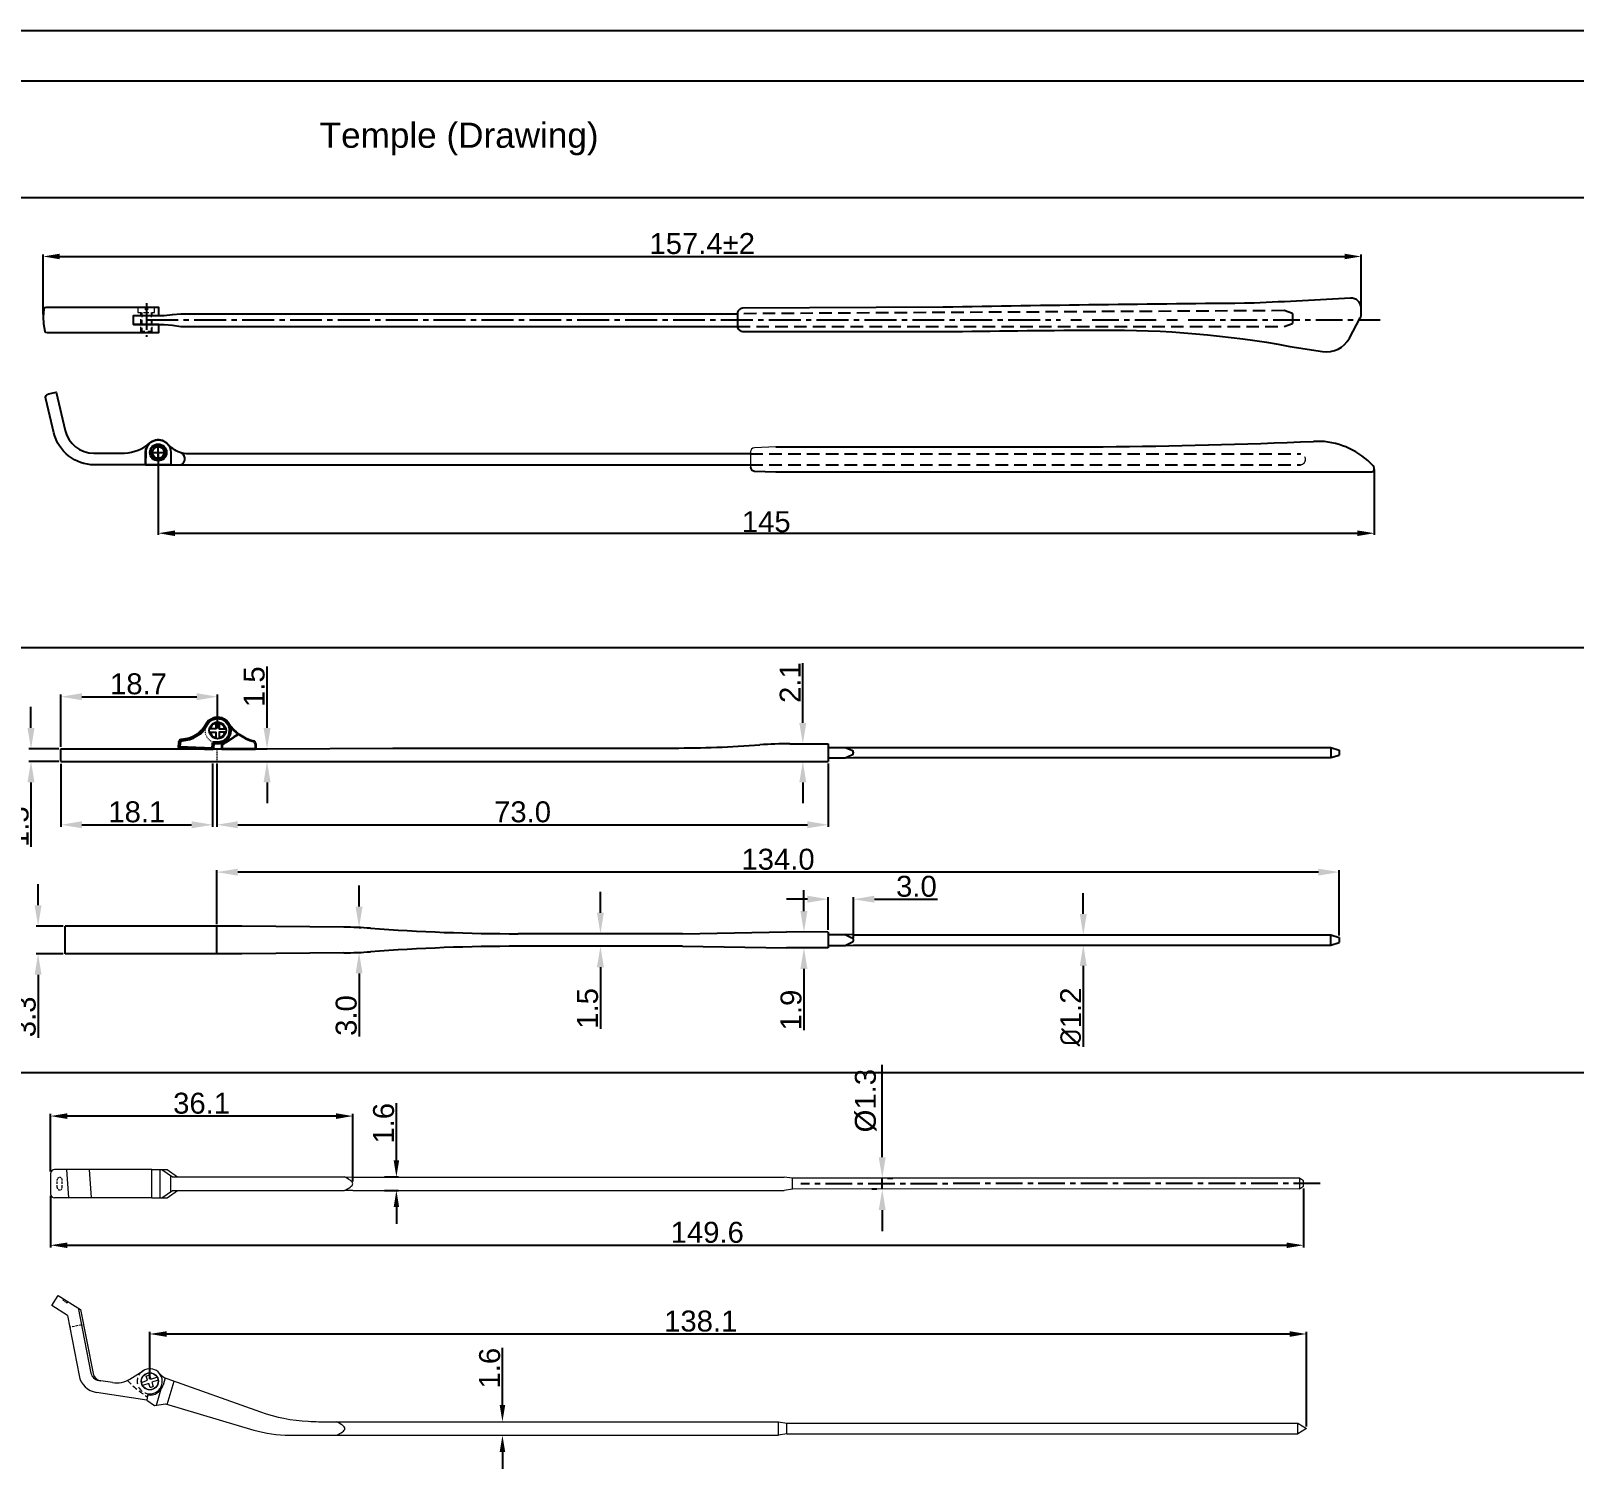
# Model space of a CAD drawing. Header units: millimetres. Extents: x 7018 to 13530, y 4187 to 5692.
# Drawn here: x 8976.3 to 9160.5, y 4650.3 to 4821.9 of the extents above; entities that cross this region are included whole.
import ezdxf

# ---------------------------------------------------------------- set-up
doc = ezdxf.new("R2010")
doc.units = ezdxf.units.MM
for name, pattern in [('CENTER', [50.8, 31.75, -6.35, 6.35, -6.35]), ('CENTER2', [28.575, 19.05, -3.175, 3.175, -3.175]), ('HIDDEN', [9.525, 6.35, -3.175]), ('HIDDEN2', [0.1875, 0.125, -0.0625])]:
    doc.linetypes.add(name, pattern=pattern)
for name, color, linetype in [('Center Line', 2, 'CENTER2'), ('Dimension', 3, 'Continuous'), ('Hidden Line', 1, 'HIDDEN2'), ('PDF_Geometry', 7, 'Continuous')]:
    doc.layers.add(name, color=color, linetype=linetype)
for name, color, linetype, lineweight in [('odj', 4, 'Continuous', 35), ('粗实线', 4, 'Continuous', 50), ('虚线', 1, 'HIDDEN2', 9)]:
    doc.layers.add(name, color=color, linetype=linetype, lineweight=lineweight)
doc.styles.get("Standard").update_dxf_attribs({"font": 'arial.ttf'})
doc.styles.add('样式 1', font='romant.shx')
doc.dimstyles.new('ISO-25$0', dxfattribs={"dimtxt": 2.5, "dimasz": 2.5, "dimexe": 0.5, "dimexo": 1, "dimgap": 1, "dimtad": 0, "dimtih": 1, "dimtoh": 1, "dimdec": 1, "dimzin": 10, "dimdsep": 46, "dimlunit": 6, "dimtxsty": '样式 1', "dimcen": 0, "dimclrd": 256, "dimclre": 256, "dimclrt": 7, "dimazin": 0, "dimtfac": 1, "dimtdec": 1, "dimtofl": 0, "dimtmove": 0, "dimatfit": 0, "dimfxl": 1, "dimtolj": 1, "dimtzin": 10, "dimarcsym": 0})
doc.dimstyles.new('Standard$0', dxfattribs={"dimtxt": 2.3, "dimasz": 2, "dimexe": 1, "dimexo": 1, "dimgap": 1, "dimtad": 1, "dimdec": 1, "dimzin": 0, "dimdsep": 46, "dimtxsty": 'Standard', "dimcen": 0, "dimclrd": 4, "dimclre": 4, "dimclrt": 4, "dimadec": 1, "dimazin": 0, "dimtfac": 1, "dimtdec": 1, "dimtofl": 0, "dimtmove": 0, "dimatfit": 0, "dimfxl": 1, "dimtfillclr": 256, "dimtolj": 1, "dimtzin": 0, "dimlwd": -1, "dimlwe": -1, "dimarcsym": 1})

# ---------------------------------------------------------------- blocks, each defined once
blk = doc.blocks.new('*D2530')
at = {"layer": 'Defpoints', "color": 0, "transparency": 16777216}
for p in [(8980.38, 4715.06), (8977.14, 4711.76), (8980.38, 4711.76)]:
    blk.add_point(p, dxfattribs=at)
at = {"layer": 'Dimension', "color": 3, "transparency": 16777216}
for p, q in [((8977.14, 4717.56), (8977.14, 4720.06)), ((8980.13, 4715.06), (8976.89, 4715.06)), ((8980.13, 4711.76), (8976.89, 4711.76)), ((8977.14, 4709.26), (8977.14, 4701.71))]:
    blk.add_line(p, q, dxfattribs=at)
for points in [[(8976.72, 4717.56), (8977.55, 4717.56), (8977.14, 4715.06)], [(8976.72, 4709.26), (8977.55, 4709.26), (8977.14, 4711.76)]]:
    blk.add_solid(points, dxfattribs=at)
at = {"layer": 'Dimension', "transparency": 16777216, "insert": (8975.61, 4704.23), "char_height": 2.5, "attachment_point": 5, "rotation": 90}
blk.add_mtext('\\A1;3.3', dxfattribs=at)
blk = doc.blocks.new('*D2531')
at = {"layer": 'Defpoints', "color": 0, "transparency": 16777216}
for p in [(9015.21, 4714.9), (9015.21, 4711.91), (9015.46, 4711.91)]:
    blk.add_point(p, dxfattribs=at)
at = {"layer": 'Dimension', "color": 3, "transparency": 16777216}
for p, q in [((9015.46, 4717.4), (9015.46, 4719.9)), ((9015.46, 4714.9), (9015.71, 4714.9)), ((9015.46, 4711.91), (9015.71, 4711.91)), ((9015.46, 4709.41), (9015.46, 4701.87))]:
    blk.add_line(p, q, dxfattribs=at)
for points in [[(9015.04, 4717.4), (9015.87, 4717.4), (9015.46, 4714.9)], [(9015.04, 4709.41), (9015.87, 4709.41), (9015.46, 4711.91)]]:
    blk.add_solid(points, dxfattribs=at)
at = {"layer": 'Dimension', "transparency": 16777216, "insert": (9013.93, 4704.39), "char_height": 2.5, "attachment_point": 5, "rotation": 90}
blk.add_mtext('\\A1;3.0', dxfattribs=at)
blk = doc.blocks.new('*D2532')
at = {"layer": 'Defpoints', "color": 0, "transparency": 16777216}
for p in [(9044.27, 4714.16), (9044.27, 4712.66), (9044.27, 4712.66)]:
    blk.add_point(p, dxfattribs=at)
at = {"layer": 'Dimension', "color": 3, "transparency": 16777216}
for p, q in [((9044.27, 4716.66), (9044.27, 4719.16)), ((9044.02, 4714.16), (9044.02, 4714.16)), ((9044.27, 4710.16), (9044.27, 4702.82))]:
    blk.add_line(p, q, dxfattribs=at)
for points in [[(9043.85, 4716.66), (9044.68, 4716.66), (9044.27, 4714.16)], [(9043.85, 4710.16), (9044.68, 4710.16), (9044.27, 4712.66)]]:
    blk.add_solid(points, dxfattribs=at)
at = {"layer": 'Dimension', "transparency": 16777216, "insert": (9042.74, 4705.24), "char_height": 2.5, "attachment_point": 5, "rotation": 90}
blk.add_mtext('\\A1;1.5', dxfattribs=at)
blk = doc.blocks.new('*D1818')
at = {"layer": 'Defpoints', "color": 0, "transparency": 16777216}
for p in [(9068.56, 4714.36), (9068.56, 4712.46), (9068.56, 4712.46)]:
    blk.add_point(p, dxfattribs=at)
at = {"layer": 'Dimension', "color": 3, "transparency": 16777216}
for p, q in [((9068.56, 4716.86), (9068.56, 4719.36)), ((9068.81, 4714.36), (9068.81, 4714.36)), ((9068.81, 4712.46), (9068.81, 4712.46)), ((9068.56, 4709.96), (9068.56, 4702.64))]:
    blk.add_line(p, q, dxfattribs=at)
for points in [[(9068.14, 4716.86), (9068.98, 4716.86), (9068.56, 4714.36)], [(9068.14, 4709.96), (9068.98, 4709.96), (9068.56, 4712.46)]]:
    blk.add_solid(points, dxfattribs=at)
at = {"layer": 'Dimension', "transparency": 16777216, "insert": (9067.03, 4705.05), "char_height": 2.5, "attachment_point": 5, "rotation": 90}
blk.add_mtext('\\A1;1.9', dxfattribs=at)
blk = doc.blocks.new('*D2533')
at = {"layer": 'Defpoints', "color": 0, "transparency": 16777216}
for p in [(9074.47, 4718.27), (9071.47, 4714.36), (9074.47, 4713.4)]:
    blk.add_point(p, dxfattribs=at)
at = {"layer": 'Dimension', "color": 3, "transparency": 16777216}
for p, q in [((9068.97, 4718.27), (9066.47, 4718.27)), ((9071.47, 4714.61), (9071.47, 4718.52)), ((9074.47, 4713.65), (9074.47, 4718.52)), ((9076.97, 4718.27), (9084.51, 4718.27))]:
    blk.add_line(p, q, dxfattribs=at)
for points in [[(9068.97, 4718.69), (9068.97, 4717.86), (9071.47, 4718.27)], [(9076.97, 4718.69), (9076.97, 4717.86), (9074.47, 4718.27)]]:
    blk.add_solid(points, dxfattribs=at)
at = {"layer": 'Dimension', "transparency": 16777216, "insert": (9081.99, 4719.8), "char_height": 2.5, "attachment_point": 5}
blk.add_mtext('\\A1;3.0', dxfattribs=at)
blk = doc.blocks.new('*D2535')
at = {"layer": 'Defpoints', "color": 0, "transparency": 16777216}
for p in [(8998.47, 4721.51), (8998.47, 4715.06), (9132.47, 4713.71)]:
    blk.add_point(p, dxfattribs=at)
at = {"layer": 'Dimension', "color": 3, "transparency": 16777216}
for p, q in [((8998.47, 4715.31), (8998.47, 4721.76)), ((9129.97, 4721.51), (9000.97, 4721.51)), ((9132.47, 4713.96), (9132.47, 4721.76))]:
    blk.add_line(p, q, dxfattribs=at)
for points in [[(9000.97, 4721.92), (9000.97, 4721.09), (8998.47, 4721.51)], [(9129.97, 4721.92), (9129.97, 4721.09), (9132.47, 4721.51)]]:
    blk.add_solid(points, dxfattribs=at)
at = {"layer": 'Dimension', "transparency": 16777216, "insert": (9065.47, 4723.03), "char_height": 2.5, "attachment_point": 5}
blk.add_mtext('\\A1;134.0', dxfattribs=at)
blk = doc.blocks.new('*D2536')
at = {"layer": 'Defpoints', "color": 0, "transparency": 16777216}
for p in [(9101.91, 4714.01), (9101.91, 4712.81), (9101.91, 4712.81)]:
    blk.add_point(p, dxfattribs=at)
at = {"layer": 'Dimension', "color": 3, "transparency": 16777216}
for p, q in [((9101.91, 4716.51), (9101.91, 4719.01)), ((9102.16, 4714.01), (9102.16, 4714.01)), ((9101.91, 4710.31), (9101.91, 4700.64))]:
    blk.add_line(p, q, dxfattribs=at)
for points in [[(9101.49, 4716.51), (9102.32, 4716.51), (9101.91, 4714.01)], [(9101.49, 4710.31), (9102.32, 4710.31), (9101.91, 4712.81)]]:
    blk.add_solid(points, dxfattribs=at)
at = {"layer": 'Dimension', "transparency": 16777216, "insert": (9100.4, 4704.22), "char_height": 2.5, "attachment_point": 5, "rotation": 90}
blk.add_mtext('\\A1;{\\fISOCPEUR|b0|i0|c0|p34;%%C}1.2', dxfattribs=at)
blk = doc.blocks.new('*D1819')
at = {"layer": 'Defpoints', "color": 0, "transparency": 16777216}
for p in [(9068.43, 4736.82), (9068.43, 4736.82), (9068.43, 4734.72)]:
    blk.add_point(p, dxfattribs=at)
at = {"layer": 'Dimension', "color": 3, "transparency": 16777216}
for p, q in [((9068.43, 4739.32), (9068.43, 4746.43)), ((9068.18, 4734.72), (9068.18, 4734.72)), ((9068.43, 4732.22), (9068.43, 4729.72))]:
    blk.add_line(p, q, dxfattribs=at)
for points in [[(9068.01, 4739.32), (9068.84, 4739.32), (9068.43, 4736.82)], [(9068.01, 4732.22), (9068.84, 4732.22), (9068.43, 4734.72)]]:
    blk.add_solid(points, dxfattribs=at)
at = {"layer": 'Dimension', "transparency": 16777216, "insert": (9066.92, 4744.13), "char_height": 2.5, "attachment_point": 5, "rotation": 90}
blk.add_mtext('\\A1;2.1', dxfattribs=at)
blk = doc.blocks.new('*D1820')
at = {"layer": 'Defpoints', "color": 0, "transparency": 16777216}
for p in [(8976.29, 4736.22), (8979.87, 4736.22), (8979.87, 4734.72)]:
    blk.add_point(p, dxfattribs=at)
at = {"layer": 'Dimension', "color": 3, "transparency": 16777216}
for p, q in [((8976.29, 4738.72), (8976.29, 4741.22)), ((8979.62, 4736.22), (8976.04, 4736.22)), ((8979.62, 4734.72), (8976.04, 4734.72)), ((8976.29, 4732.22), (8976.29, 4724.51))]:
    blk.add_line(p, q, dxfattribs=at)
for points in [[(8975.87, 4738.72), (8976.71, 4738.72), (8976.29, 4736.22)], [(8975.87, 4732.22), (8976.71, 4732.22), (8976.29, 4734.72)]]:
    blk.add_solid(points, dxfattribs=at)
at = {"layer": 'Dimension', "transparency": 16777216, "insert": (8974.76, 4726.93), "char_height": 2.5, "attachment_point": 5, "rotation": 90}
blk.add_mtext('\\A1;1.5', dxfattribs=at)
blk = doc.blocks.new('*D1821')
at = {"layer": 'Defpoints', "color": 0, "transparency": 16777216}
for p in [(9004.47, 4736.22), (9004.47, 4736.22), (9004.31, 4734.72)]:
    blk.add_point(p, dxfattribs=at)
at = {"layer": 'Dimension', "color": 3, "transparency": 16777216}
for p, q in [((9004.47, 4738.72), (9004.47, 4746.06)), ((9004.56, 4734.72), (9004.72, 4734.72)), ((9004.47, 4732.22), (9004.47, 4729.72))]:
    blk.add_line(p, q, dxfattribs=at)
for points in [[(9004.05, 4738.72), (9004.89, 4738.72), (9004.47, 4736.22)], [(9004.05, 4732.22), (9004.89, 4732.22), (9004.47, 4734.72)]]:
    blk.add_solid(points, dxfattribs=at)
at = {"layer": 'Dimension', "transparency": 16777216, "insert": (9002.94, 4743.64), "char_height": 2.5, "attachment_point": 5, "rotation": 90}
blk.add_mtext('\\A1;1.5', dxfattribs=at)
blk = doc.blocks.new('*D1822')
at = {"layer": 'Defpoints', "color": 0, "transparency": 16777216}
for p in [(8979.87, 4734.67), (8997.97, 4734.72), (8997.97, 4727.16)]:
    blk.add_point(p, dxfattribs=at)
at = {"layer": 'Dimension', "color": 3, "transparency": 16777216}
for p, q in [((8979.87, 4734.42), (8979.87, 4726.91)), ((8997.97, 4734.47), (8997.97, 4726.91)), ((8982.37, 4727.16), (8995.47, 4727.16))]:
    blk.add_line(p, q, dxfattribs=at)
for points in [[(8982.37, 4727.58), (8982.37, 4726.74), (8979.87, 4727.16)], [(8995.47, 4727.58), (8995.47, 4726.74), (8997.97, 4727.16)]]:
    blk.add_solid(points, dxfattribs=at)
at = {"layer": 'Dimension', "transparency": 16777216, "insert": (8988.92, 4728.69), "char_height": 2.5, "attachment_point": 5}
blk.add_mtext('\\A1;18.1', dxfattribs=at)
blk = doc.blocks.new('*D2537')
at = {"layer": 'Defpoints', "color": 0, "transparency": 16777216}
for p in [(8998.57, 4742.44), (8998.57, 4738.42), (8979.87, 4736.22)]:
    blk.add_point(p, dxfattribs=at)
at = {"layer": 'Dimension', "color": 3, "transparency": 16777216}
for p, q in [((8979.87, 4736.47), (8979.87, 4742.69)), ((8982.37, 4742.44), (8996.07, 4742.44)), ((8998.57, 4738.67), (8998.57, 4742.69))]:
    blk.add_line(p, q, dxfattribs=at)
for points in [[(8982.37, 4742.86), (8982.37, 4742.03), (8979.87, 4742.44)], [(8996.07, 4742.86), (8996.07, 4742.03), (8998.57, 4742.44)]]:
    blk.add_solid(points, dxfattribs=at)
at = {"layer": 'Dimension', "transparency": 16777216, "insert": (8989.12, 4743.97), "char_height": 2.5, "attachment_point": 5}
blk.add_mtext('\\A1;18.7', dxfattribs=at)
blk = doc.blocks.new('*D2538')
at = {"layer": 'Defpoints', "color": 0, "transparency": 16777216}
for p in [(8998.47, 4734.72), (9071.47, 4734.72), (9071.47, 4727.16)]:
    blk.add_point(p, dxfattribs=at)
at = {"layer": 'Dimension', "color": 3, "transparency": 16777216}
for p, q in [((8998.47, 4734.47), (8998.47, 4726.91)), ((9071.47, 4734.47), (9071.47, 4726.91)), ((9000.97, 4727.16), (9068.97, 4727.16))]:
    blk.add_line(p, q, dxfattribs=at)
for points in [[(9000.97, 4727.58), (9000.97, 4726.74), (8998.47, 4727.16)], [(9068.97, 4727.58), (9068.97, 4726.74), (9071.47, 4727.16)]]:
    blk.add_solid(points, dxfattribs=at)
at = {"layer": 'Dimension', "transparency": 16777216, "insert": (9034.97, 4728.69), "char_height": 2.5, "attachment_point": 5}
blk.add_mtext('\\A1;73.0', dxfattribs=at)
blk = doc.blocks.new('*D2408')
at = {"layer": 'Defpoints', "color": 0, "transparency": 16777216}
for p in [(9128.2, 4684.01), (8978.61, 4683.12), (9128.2, 4676.97)]:
    blk.add_point(p, dxfattribs=at)
at = {"layer": 'Dimension', "color": 3, "transparency": 16777216}
for p, q in [((9128.2, 4683.76), (9128.2, 4676.72)), ((8978.61, 4682.87), (8978.61, 4676.72)), ((8980.61, 4676.97), (9126.2, 4676.97))]:
    blk.add_line(p, q, dxfattribs=at)
for points in [[(8980.61, 4677.3), (8980.61, 4676.64), (8978.61, 4676.97)], [(9126.2, 4677.3), (9126.2, 4676.64), (9128.2, 4676.97)]]:
    blk.add_solid(points, dxfattribs=at)
at = {"layer": 'Dimension', "transparency": 16777216, "insert": (9057.02, 4678.5), "char_height": 2.5, "attachment_point": 5}
blk.add_mtext('\\A1;149.6', dxfattribs=at)
blk = doc.blocks.new('*D2409')
at = {"layer": 'Defpoints', "color": 0, "transparency": 16777216}
for p in [(9128.54, 4666.38), (8990.47, 4660.73), (9128.54, 4655.1)]:
    blk.add_point(p, dxfattribs=at)
at = {"layer": 'Dimension', "color": 3, "transparency": 16777216}
for p, q in [((8990.47, 4660.98), (8990.47, 4666.63)), ((9128.54, 4655.35), (9128.54, 4666.63)), ((8992.47, 4666.38), (9126.54, 4666.38))]:
    blk.add_line(p, q, dxfattribs=at)
for points in [[(8992.47, 4666.71), (8992.47, 4666.04), (8990.47, 4666.38)], [(9126.54, 4666.71), (9126.54, 4666.04), (9128.54, 4666.38)]]:
    blk.add_solid(points, dxfattribs=at)
at = {"layer": 'Dimension', "transparency": 16777216, "insert": (9056.24, 4667.91), "char_height": 2.5, "attachment_point": 5}
blk.add_mtext('\\A1;138.1', dxfattribs=at)
blk = doc.blocks.new('*D2410')
at = {"layer": 'Defpoints', "color": 0, "transparency": 16777216}
for p in [(9018.24, 4685.12), (9018.24, 4683.52), (9019.91, 4683.52)]:
    blk.add_point(p, dxfattribs=at)
at = {"layer": 'Dimension', "color": 3, "transparency": 16777216}
for p, q in [((9019.91, 4687.12), (9019.91, 4693.93)), ((9018.49, 4685.12), (9020.16, 4685.12)), ((9018.49, 4683.52), (9020.16, 4683.52)), ((9019.91, 4681.52), (9019.91, 4679.52))]:
    blk.add_line(p, q, dxfattribs=at)
for points in [[(9019.58, 4687.12), (9020.24, 4687.12), (9019.91, 4685.12)], [(9019.58, 4681.52), (9020.24, 4681.52), (9019.91, 4683.52)]]:
    blk.add_solid(points, dxfattribs=at)
at = {"layer": 'Dimension', "transparency": 16777216, "insert": (9018.39, 4691.53), "char_height": 2.5, "attachment_point": 5, "rotation": 90}
blk.add_mtext('\\A1;1.6', dxfattribs=at)
blk = doc.blocks.new('*D2411')
at = {"layer": 'Defpoints', "color": 0, "transparency": 16777216}
for p in [(8978.61, 4692.39), (8978.61, 4685.52), (9014.71, 4684.32)]:
    blk.add_point(p, dxfattribs=at)
at = {"layer": 'Dimension', "color": 3, "transparency": 16777216}
for p, q in [((8978.61, 4685.77), (8978.61, 4692.64)), ((9012.71, 4692.39), (8980.61, 4692.39)), ((9014.71, 4684.57), (9014.71, 4692.64))]:
    blk.add_line(p, q, dxfattribs=at)
for points in [[(8980.61, 4692.72), (8980.61, 4692.05), (8978.61, 4692.39)], [(9012.71, 4692.72), (9012.71, 4692.05), (9014.71, 4692.39)]]:
    blk.add_solid(points, dxfattribs=at)
at = {"layer": 'Dimension', "transparency": 16777216, "insert": (8996.66, 4693.91), "char_height": 2.5, "attachment_point": 5}
blk.add_mtext('\\A1;36.1', dxfattribs=at)
blk = doc.blocks.new('*D2412')
at = {"layer": 'Defpoints', "color": 0, "transparency": 16777216}
for p in [(9077.91, 4684.97), (9077.91, 4683.67), (9077.91, 4683.67)]:
    blk.add_point(p, dxfattribs=at)
at = {"layer": 'Dimension', "color": 0, "lineweight": -2, "transparency": 16777216}
for p, q in [((9077.91, 4687.47), (9077.91, 4698.49)), ((9077.28, 4683.67), (9076.66, 4683.67)), ((9077.91, 4683.67), (9077.91, 4684.97)), ((9078.53, 4684.97), (9079.16, 4684.97)), ((9077.91, 4681.17), (9077.91, 4678.67))]:
    blk.add_line(p, q, dxfattribs=at)
at = {"layer": 'Dimension', "color": 0, "transparency": 16777216}
for points in [[(9077.49, 4687.47), (9078.32, 4687.47), (9077.91, 4684.97)], [(9077.49, 4681.17), (9078.32, 4681.17), (9077.91, 4683.67)]]:
    blk.add_solid(points, dxfattribs=at)
at = {"layer": 'Dimension', "color": 0, "transparency": 16777216, "insert": (9075.94, 4694.23), "char_height": 2.5, "attachment_point": 5, "rotation": 90}
blk.add_mtext('%%c1.3', dxfattribs=at)
blk = doc.blocks.new('*D2413')
at = {"layer": 'Defpoints', "color": 0, "transparency": 16777216}
for p in [(9032.57, 4655.9), (9032.57, 4654.3), (9032.57, 4654.3)]:
    blk.add_point(p, dxfattribs=at)
at = {"layer": 'Dimension', "color": 3, "transparency": 16777216}
for p, q in [((9032.57, 4657.9), (9032.57, 4664.71)), ((9032.57, 4652.3), (9032.57, 4650.3))]:
    blk.add_line(p, q, dxfattribs=at)
for points in [[(9032.24, 4657.9), (9032.9, 4657.9), (9032.57, 4655.9)], [(9032.24, 4652.3), (9032.9, 4652.3), (9032.57, 4654.3)]]:
    blk.add_solid(points, dxfattribs=at)
at = {"layer": 'Dimension', "transparency": 16777216, "insert": (9031.05, 4662.3), "char_height": 2.5, "attachment_point": 5, "rotation": 90}
blk.add_mtext('\\A1;1.6', dxfattribs=at)
blk = doc.blocks.new('*U1603')
at = {"layer": 'Center Line', "color": 0, "linetype": 'CENTER2', "transparency": 16777216}
for p, q in [((-1.02, 0), (-0.18, 0)), ((0, 0.18), (0, 1.02)), ((0.18, 0), (1.02, 0)), ((0, -1.02), (0, -0.18))]:
    blk.add_line(p, q, dxfattribs=at)
at = {"layer": 'Center Line', "color": 0, "linetype": 'Continuous', "transparency": 16777216}
for p, q in [((-0.09, 0), (0.09, 0)), ((0, -0.09), (0, 0.09))]:
    blk.add_line(p, q, dxfattribs=at)
blk = doc.blocks.new('*U1010')
at = {"layer": 'Center Line', "color": 0, "ltscale": 0.2, "transparency": 16777216}
for p, q in [((-0.82, 0), (-0.14, 0)), ((0, 0.14), (0, 0.82)), ((0.14, 0), (0.82, 0)), ((0, -0.82), (0, -0.14))]:
    blk.add_line(p, q, dxfattribs=at)
at = {"layer": 'Center Line', "color": 0, "linetype": 'Continuous', "ltscale": 0.2, "transparency": 16777216}
for p, q in [((-0.07, 0), (0.07, 0)), ((0, -0.07), (0, 0.07))]:
    blk.add_line(p, q, dxfattribs=at)
blk = doc.blocks.new('rgrer')
blk.add_lwpolyline([(738.57, 104.81), (738.58, 106.36, -0.984128), (741.58, 106.3), (741.58, 104.91, -0.414076), (741.48, 104.81), (732.48, 104.81, -0.34676), (727.62, 108.64), (726.65, 112.7, -0.413372), (727.02, 113.3), (727.89, 113.51), (728.98, 108.91, 0.348048), (732.39, 106.22), (736.07, 106.22, 0.169364), (739.09, 107.43)], format="xyb")
blk.add_circle((740.08, 106.3), 0.7)
at = {"layer": 'PDF_Geometry', "lineweight": 25}
blk.add_circle((740.08, 106.3), 1, dxfattribs=at)
at = {"layer": 'Center Line', "ltscale": 0.2}
blk.add_blockref('*U1010', (740.08, 106.3), dxfattribs=at)
blk = doc.blocks.new('*D1909')
at = {"color": 0, "transparency": 16777216}
for p, q in [((8991.48, 4771.54), (8991.48, 4761.78)), ((9136.64, 4769.56), (9136.64, 4761.78)), ((8993.48, 4761.96), (9134.64, 4761.96))]:
    blk.add_line(p, q, dxfattribs=at)
for points in [[(8993.48, 4762.29), (8993.48, 4761.62), (8991.48, 4761.96)], [(9134.64, 4762.29), (9134.64, 4761.62), (9136.64, 4761.96)]]:
    blk.add_solid(points, dxfattribs=at)
at = {"layer": 'Defpoints', "color": 0, "transparency": 16777216}
for p in [(8991.48, 4771.61), (9136.64, 4769.62), (9136.64, 4761.96)]:
    blk.add_point(p, dxfattribs=at)
at = {"color": 0, "lineweight": 9, "transparency": 16777216, "insert": (9064.06, 4763.32), "char_height": 2.5, "attachment_point": 5}
blk.add_mtext('\\A1;145', dxfattribs=at)
blk = doc.blocks.new('*D3425')
at = {"layer": 'Defpoints', "color": 0, "transparency": 16777216}
for p in [(9135.1, 4794.99), (9135.1, 4788.53), (8977.73, 4787.8)]:
    blk.add_point(p, dxfattribs=at)
at = {"layer": 'Dimension', "color": 3, "transparency": 16777216}
for p, q in [((8977.73, 4788.05), (8977.73, 4795.24)), ((8979.73, 4794.99), (9133.1, 4794.99)), ((9135.1, 4788.78), (9135.1, 4795.24))]:
    blk.add_line(p, q, dxfattribs=at)
for points in [[(8979.73, 4795.32), (8979.73, 4794.66), (8977.73, 4794.99)], [(9133.1, 4795.32), (9133.1, 4794.66), (9135.1, 4794.99)]]:
    blk.add_solid(points, dxfattribs=at)
at = {"layer": 'Dimension', "transparency": 16777216, "insert": (9056.42, 4796.52), "char_height": 2.5, "attachment_point": 5}
blk.add_mtext('\\A1;157.4±2', dxfattribs=at)

msp = doc.modelspace()

# ---------------------------------------------------------------- linework, layer by layer
for p, q in [((9297.931, 4815.918), (8888.675, 4815.918)), ((8901.232, 4802.029), (9297.67, 4802.029)), ((9065.219, 4772.272), (9104.273, 4772.272)), ((9062.651, 4769.383), (9065.218, 4769.272)), ((9065.218, 4769.272), (9136.343, 4769.272)), ((8901.493, 4748.326), (9297.931, 4748.326)), ((9066.893, 4736.821), (9071.471, 4736.821)), ((9071.471, 4736.821), (9071.471, 4734.721)), ((8979.871, 4736.221), (8997.866, 4736.224)), ((8979.871, 4734.721), (8979.871, 4736.221)), ((8997.866, 4736.221), (9004.471, 4736.221)), ((9004.471, 4736.221), (9019.471, 4736.321)), ((9019.471, 4736.321), (9052.99, 4736.321)), ((9071.471, 4736.396), (9073.471, 4736.396)), ((9071.471, 4735.146), (9073.471, 4735.146)), ((9073.471, 4736.396), (9074.289, 4736.047)), ((9073.471, 4736.396), (9074.471, 4736.371)), ((9073.471, 4735.146), (9074.289, 4735.495)), ((9073.471, 4735.146), (9074.471, 4735.171)), ((9074.471, 4736.371), (9131.471, 4736.371)), ((9074.471, 4735.171), (9131.471, 4735.171)), ((9131.471, 4736.371), (9132.471, 4736.071)), ((9131.471, 4736.371), (9131.471, 4735.171)), ((9131.471, 4735.171), (9132.471, 4735.471)), ((9132.471, 4736.071), (9132.471, 4735.471)), ((8979.871, 4734.721), (8998.471, 4734.721)), ((8998.471, 4734.721), (9071.471, 4734.721)), ((9001.471, 4715.057), (8980.382, 4715.057)), ((8980.382, 4711.757), (8980.382, 4715.057)), ((8998.471, 4711.757), (8998.471, 4715.057)), ((9013.616, 4714.941), (9001.471, 4715.057)), ((9054.07, 4714.157), (9034.465, 4714.157)), ((9054.07, 4712.657), (9034.465, 4712.657)), ((9054.07, 4712.657), (9066.47, 4712.463)), ((9054.072, 4714.157), (9066.472, 4714.363)), ((9071.472, 4714.357), (9066.472, 4714.363)), ((9071.472, 4714.357), (9071.47, 4712.457)), ((9071.47, 4712.757), (9073.47, 4712.755)), ((9071.472, 4714.057), (9073.472, 4714.055)), ((9073.47, 4712.755), (9074.295, 4713.131)), ((9073.47, 4712.755), (9074.47, 4712.804)), ((9074.472, 4714.004), (9073.472, 4714.055)), ((9073.472, 4714.055), (9074.296, 4713.677)), ((9074.47, 4712.804), (9131.47, 4712.808)), ((9074.472, 4714.004), (9131.472, 4714.008)), ((9131.47, 4712.808), (9131.472, 4714.008)), ((9131.47, 4712.808), (9132.471, 4713.107)), ((9131.472, 4714.008), (9132.471, 4713.707)), ((9132.471, 4713.707), (9132.471, 4713.107)), ((9001.471, 4711.757), (8980.382, 4711.757)), ((9013.616, 4711.873), (9001.471, 4711.757)), ((9071.47, 4712.457), (9066.47, 4712.463)), ((8901.493, 4697.594), (9297.931, 4697.594))]:
    msp.add_line(p, q)
at = {"lineweight": 20}
for p, q in [((8978.612, 4685.518), (8978.612, 4683.118)), ((8991.661, 4686.018), (8991.661, 4682.618)), ((9013.705, 4685.143), (9014.705, 4685.118)), ((9014.705, 4683.518), (9013.705, 4683.493)), ((8978.776, 4669.762), (8979.544, 4670.992)), ((8979.544, 4670.992), (8982.215, 4669.323)), ((8980.634, 4668.601), (8978.776, 4669.762)), ((8991.268, 4657.889), (8991.838, 4659.815)), ((8992.546, 4657.98), (8993.368, 4660.753))]:
    msp.add_line(p, q, dxfattribs=at)
at = {"color": 7, "lineweight": 20}
for p, q in [((8990.705, 4686.018), (8979.112, 4686.018)), ((8980.547, 4686.018), (8980.785, 4682.618)), ((8983.252, 4686.018), (8983.489, 4682.618)), ((8990.705, 4682.618), (8990.705, 4686.018)), ((8990.705, 4686.018), (8992.527, 4686.018)), ((8991.902, 4686.018), (8993.171, 4685.143)), ((8992.527, 4686.018), (8993.796, 4685.143)), ((8992.954, 4685.292), (8992.954, 4683.344)), ((8993.171, 4685.143), (9013.705, 4685.143)), ((9014.705, 4685.118), (9066.205, 4685.118)), ((9067.205, 4684.968), (9066.205, 4685.118)), ((8991.902, 4682.618), (8993.171, 4683.493)), ((8992.527, 4682.618), (8993.796, 4683.493)), ((8993.171, 4683.493), (9013.705, 4683.493)), ((9014.705, 4683.518), (9066.205, 4683.518)), ((9067.205, 4683.668), (9066.205, 4683.518)), ((9127.711, 4683.69), (9067.204, 4683.668)), ((9127.711, 4684.981), (9067.205, 4684.968)), ((9067.205, 4683.668), (9067.205, 4684.968)), ((8990.705, 4682.618), (8979.112, 4682.618)), ((8990.705, 4682.618), (8992.527, 4682.618)), ((8980.634, 4668.601), (8982.033, 4661.407)), ((8981.937, 4669.497), (8983.449, 4661.718)), ((8982.215, 4669.323), (8983.701, 4661.678)), ((8988.093, 4661.006), (8989.666, 4662.002)), ((8992.302, 4661.143), (8992.054, 4660.28)), ((8992.52, 4661.051), (9003.684, 4657.087)), ((8990.108, 4658.463), (8984.096, 4659.415)), ((8986.02, 4660.578), (8984.357, 4660.842)), ((8990.234, 4659.253), (8990.108, 4658.463)), ((8990.108, 4658.463), (8991.024, 4657.854)), ((8991.024, 4657.854), (8992.334, 4658.042)), ((8992.334, 4658.042), (9002.894, 4654.914)), ((9011.869, 4655.897), (9065.536, 4655.897)), ((9065.536, 4654.297), (9065.536, 4655.897)), ((9065.536, 4655.897), (9066.536, 4655.747)), ((9066.536, 4655.747), (9127.536, 4655.747)), ((9066.536, 4654.447), (9066.536, 4655.747)), ((9127.536, 4654.447), (9127.536, 4655.747)), ((9127.536, 4655.747), (9128.536, 4655.097)), ((9007.154, 4654.297), (9065.536, 4654.297)), ((9066.536, 4654.447), (9065.536, 4654.297)), ((9066.536, 4654.447), (9127.536, 4654.447)), ((9128.536, 4655.097), (9127.536, 4654.447))]:
    msp.add_line(p, q, dxfattribs=at)
at = {"color": 4, "linetype": 'HIDDEN', "lineweight": 20, "ltscale": 0.044094}
for p, q in [((8979.412, 4683.868), (8979.412, 4684.768)), ((8980.012, 4683.868), (8980.012, 4684.768))]:
    msp.add_line(p, q, dxfattribs=at)
at = {"color": 4, "linetype": 'HIDDEN', "lineweight": 20, "ltscale": 0.006299}
for p, q in [((8980.117, 4670.399), (8980.223, 4670.568)), ((8980.625, 4670.081), (8980.731, 4670.25))]:
    msp.add_line(p, q, dxfattribs=at)
at = {"color": 4, "linetype": 'HIDDEN', "lineweight": 20, "ltscale": 0.018898}
msp.add_line((8980.117, 4670.399), (8980.625, 4670.081), dxfattribs=at)
at = {"color": 4, "linetype": 'HIDDEN', "lineweight": 20, "ltscale": 0.045669}
msp.add_line((8982.333, 4667.46), (8980.91, 4667.183), dxfattribs=at)
at = {"color": 4, "linetype": 'HIDDEN', "lineweight": 20, "ltscale": 0.007995}
msp.add_line((8982.584, 4667.425), (8982.333, 4667.46), dxfattribs=at)
msp.add_lwpolyline([(9301.969, 4524.918), (9301.969, 4821.918), (8881.969, 4821.918), (8881.969, 4524.918)], close=True)
msp.add_lwpolyline([(8992.553, 4772.654, 0.6592808), (8989.982, 4771.658), (8989.97, 4770.113)], format="xyb")
at = {"lineweight": 20}
msp.add_lwpolyline([(9065.219, 4772.272), (9062.65, 4772.156, 0.4010141), (9062.172, 4771.656), (9062.172, 4769.883)], format="xyb", dxfattribs=at)
for points in [[(8998.371, 4739.299), (8998.371, 4738.621), (8997.694, 4738.621, -0.288261)], [(8998.771, 4739.299), (8998.771, 4738.621), (8999.449, 4738.621, 0.288261)], [(8997.694, 4738.221), (8998.371, 4738.221), (8998.371, 4737.544, -0.288261)], [(8999.449, 4738.221), (8998.771, 4738.221), (8998.771, 4737.544, 0.288261)]]:
    msp.add_lwpolyline(points, format="xyb", close=True)
at = {"color": 7, "lineweight": 20}
for points in [[(9128.197, 4684.007), (9128.197, 4684.663), (9127.711, 4684.981)], [(9127.711, 4684.981), (9127.711, 4683.69), (9128.197, 4684.007)]]:
    msp.add_lwpolyline(points, dxfattribs=at)
for points in [[(8989.477, 4660.604), (8990.214, 4660.858), (8990.043, 4661.352, -0.1357919), (8990.421, 4661.483), (8990.592, 4660.989), (8991.329, 4661.243)], [(8991.46, 4660.865), (8990.723, 4660.611), (8990.893, 4660.116, -0.1357919), (8990.515, 4659.986), (8990.345, 4660.48), (8989.607, 4660.225)]]:
    msp.add_lwpolyline(points, format="xyb", dxfattribs=at)
msp.add_circle((8998.571, 4738.421), 1)
for radius in [1.025, 1]:
    msp.add_circle((8990.468, 4660.734), radius, dxfattribs=at)
for centre, radius, start, end in [((9095.182, 5624.646), 852.423, 270.611054, 272.300517), ((9130.151, 4748.964), 23.959, 89.69647, 91.79743), ((9129.792, 4763.769), 9.166, 43.00717, 86.9632), ((8992.142, 5772.034), 1001.923, 269.875779, 270.098792), ((8992.881, 4770.212), 0.1, 269.98926, 273.92906), ((8993.924, 4770.856), 0.746, 265.82625, 66.8394), ((9062.672, 4769.883), 0.5, 180, 267.51834), ((9136.09, 4769.646), 0.552, 335.79049, 42.72094), ((9136.332, 4769.577), 0.305, 272.1717, 329.10834), ((9052.99, 4879.857), 143.536, 270, 274.11941), ((9066.893, 4686.821), 50, 90, 94.11941), ((9074.171, 4735.771), 0.3, 293.11627, 66.88373), ((9013.125, 4664.944), 50, 85.77993, 89.43723), ((9034.465, 4954.157), 240, 265.77993, 270), ((9034.465, 4472.657), 240, 90, 94.22007), ((9074.171, 4713.404), 0.3, 294.49721, 65.34689), ((9013.125, 4761.871), 50, 270.56277, 274.22007)]:
    msp.add_arc(centre, radius, start, end)
at = {"color": 1, "linetype": 'HIDDEN', "lineweight": 9, "ltscale": 0.2}
msp.add_arc((9127.78, 4770.772), 0.652, 274.48808, 85.51192, dxfattribs=at)
at = {"lineweight": 20}
for centre, start, end in [((8979.112, 4685.518), 90, 180), ((8979.112, 4683.118), 180, 270)]:
    msp.add_arc(centre, 0.5, start, end, dxfattribs=at)
at = {"color": 4, "linetype": 'HIDDEN', "lineweight": 20, "ltscale": 0.029684}
for centre, start, end in [((8979.712, 4684.768), 0, 180), ((8979.712, 4683.868), 180, 0)]:
    msp.add_arc(centre, 0.3, start, end, dxfattribs=at)
at = {"color": 7, "lineweight": 20}
for centre, radius, start, end in [((8984.487, 4661.884), 2.5, 191, 261), ((8984.529, 4661.928), 1.1, 191, 261), ((8984.781, 4661.888), 1.1, 191, 261), ((8990.468, 4660.734), 1.5, 261, 122.33047), ((8993.19, 4662.935), 2, 218.96554, 250.45139), ((8986.489, 4663.541), 3, 261, 302.33047), ((8990.468, 4660.734), 1.65, 261, 344), ((9010.376, 4675.934), 20, 250.45139, 267.14848), ((9011.869, 4705.897), 50, 267.14848, 270), ((9007.154, 4669.297), 15, 253.5, 270)]:
    msp.add_arc(centre, radius, start, end, dxfattribs=at)
at = {"color": 4, "linetype": 'HIDDEN', "lineweight": 20, "ltscale": 0.114342}
msp.add_arc((8990.468, 4660.734), 1.5, 122.33047, 261, dxfattribs=at)
at = {"color": 4, "linetype": 'HIDDEN', "lineweight": 20, "ltscale": 0.097113}
msp.add_arc((8996.887, 4669.433), 12.5, 223.3956, 237.52855, dxfattribs=at)
at = {"color": 7, "lineweight": 20}
for points in [[(9013.705, 4683.493), (9014.705, 4684.318), (9013.705, 4685.143)], [(9012.772, 4654.297), (9013.772, 4655.097), (9012.772, 4655.897)]]:
    msp.add_spline(points, degree=3, dxfattribs=at)
at = {"layer": 'Center Line', "linetype": 'CENTER', "ltscale": 0.1}
for p, q in [((8990.068, 4789.407), (8990.068, 4785.398)), ((9130.197, 4684.335), (9068.205, 4684.318))]:
    msp.add_line(p, q, dxfattribs=at)
at = {"layer": 'Center Line', "ltscale": 0.2}
msp.add_line((8990.068, 4787.423), (9099.17, 4787.423), dxfattribs=at)
at = {"layer": 'Center Line', "linetype": 'CENTER', "ltscale": 0.1}
for points in [[(9100.441, 4787.423), (9101.713, 4787.423)], [(9102.984, 4787.423), (9110.613, 4787.423)], [(9111.884, 4787.423), (9113.156, 4787.423)], [(9114.427, 4787.423), (9137.359, 4787.423)]]:
    msp.add_lwpolyline(points, dxfattribs=at)
at = {"layer": 'Hidden Line', "ltscale": 12}
for p, q in [((9062.172, 4771.422), (9127.831, 4771.422)), ((9062.172, 4770.122), (9127.831, 4770.122))]:
    msp.add_line(p, q, dxfattribs=at)
for points in [[(9126.892, 4788.2), (9125.887, 4788.527), (9060.627, 4788.159)], [(9126.892, 4788.2), (9126.892, 4786.999)], [(9060.632, 4786.645), (9125.889, 4786.645), (9126.892, 4786.999)]]:
    msp.add_lwpolyline(points, dxfattribs=at)
at = {"layer": 'odj', "lineweight": 35}
for p, q in [((8998.571, 4736.921), (8999.071, 4736.921)), ((8999.071, 4736.921), (8999.071, 4736.221)), ((9003.071, 4736.837), (9003.071, 4736.221)), ((8999.071, 4736.221), (9003.071, 4736.221))]:
    msp.add_line(p, q, dxfattribs=at)
for centre, radius, start, end in [((9004.31, 4742.43), 5.5, 214.93555, 254.61689), ((8978.207, 4770.84), 40, 301.43898, 304.81923), ((9002.771, 4736.837), 0.3, 0, 74.61689)]:
    msp.add_arc(centre, radius, start, end, dxfattribs=at)
at = {"layer": 'PDF_Geometry', "lineweight": 25}
msp.add_line((8989.97, 4770.113), (9062.172, 4770.113), dxfattribs=at)
at = {"layer": 'PDF_Geometry', "color": 7, "lineweight": 25}
msp.add_lwpolyline([(9061.232, 4786.019), (9086.396, 4786.019, -0.0043973), (9103.985, 4786.19, -0.0483928), (9126.579, 4784.263), (9130.465, 4783.641, 0.320484), (9133.692, 4785.246), (9134.962, 4787.65, 0.0720626), (9135.07, 4787.961, 0.0467274), (9135.087, 4788.872, 0.416011), (9133.827, 4790.017, -0.0016174), (9122.311, 4789.416, 0.0025492), (9085.179, 4788.925), (9061.232, 4788.828, 0.2926226), (9060.632, 4788.328), (9060.632, 4786.519, 0.2926226)], format="xyb", close=True, dxfattribs=at)
at = {"layer": 'PDF_Geometry', "lineweight": 25}
msp.add_lwpolyline([(8991.551, 4787.947), (8991.551, 4788.907), (8978.074, 4788.907), (8977.904, 4788.864), (8977.82, 4788.695), (8977.735, 4787.805), (8977.777, 4786.957), (8977.947, 4786.067), (8978.031, 4785.94), (8978.201, 4785.898), (8991.551, 4785.898), (8991.551, 4786.857), (8988.542, 4786.857), (8988.542, 4787.947)], close=True, dxfattribs=at)
for points in [[(8988.542, 4787.947), (8992.181, 4787.947), (8993.194, 4788.074), (8994.174, 4788.159), (9060.632, 4788.159)], [(8988.542, 4786.857), (8992.183, 4786.857), (8993.193, 4786.773), (8994.172, 4786.645), (9060.632, 4786.645)]]:
    msp.add_lwpolyline(points, dxfattribs=at)
at = {"layer": 'PDF_Geometry', "lineweight": 9}
for points in [[(8990.704, 4788.313), (8991.043, 4788.313), (8991.043, 4788.864), (8990.195, 4788.864), (8990.195, 4788.61), (8989.941, 4788.61), (8989.941, 4788.864), (8989.051, 4788.864), (8989.051, 4788.313), (8989.432, 4788.313)], [(8989.347, 4788.313), (8989.347, 4787.847)], [(8989.517, 4788.313), (8989.517, 4787.762)], [(8989.729, 4788.313), (8990.364, 4788.313)], [(8990.619, 4788.313), (8990.619, 4787.762)], [(8990.746, 4787.847), (8990.746, 4788.313)], [(8989.347, 4787.508), (8989.347, 4786.872)], [(8989.347, 4786.576), (8989.347, 4786.067), (8989.517, 4785.898), (8989.898, 4785.898)], [(8989.517, 4787.423), (8989.517, 4786.788)], [(8989.517, 4786.491), (8989.517, 4785.898)], [(8990.237, 4785.898), (8990.619, 4785.898), (8990.746, 4786.067), (8990.746, 4786.576)], [(8990.619, 4787.423), (8990.619, 4786.857)], [(8990.619, 4786.491), (8990.619, 4785.898)], [(8990.746, 4786.857), (8990.746, 4787.508)], [(8989.347, 4786.067), (8989.898, 4786.067)], [(8990.237, 4786.067), (8990.746, 4786.067)]]:
    msp.add_lwpolyline(points, dxfattribs=at)
at = {"layer": 'PDF_Geometry', "lineweight": 25}
msp.add_lwpolyline([(9062.172, 4771.422), (8995.085, 4771.416, -0.1696392), (8993.215, 4772.064, -0.0298678), (8992.553, 4772.655)], format="xyb", dxfattribs=at)
msp.add_circle((8991.481, 4771.605), 0.9, dxfattribs=at)
at = {"layer": '粗实线'}
msp.add_lwpolyline([(8998.019, 4736.939), (8998.519, 4736.922, 1.8048459), (8997.246, 4739.124, -0.2659919), (8994.305, 4737.268, 0.3915851), (8994.018, 4736.979), (8993.997, 4736.38), (8997.995, 4736.24)], format="xyb", close=True, dxfattribs=at)
at = {"layer": '虚线', "ltscale": 0.07}
msp.add_line((8998.471, 4736.221), (8998.471, 4734.721), dxfattribs=at)
msp.add_arc((8998.571, 4738.421), 1.5, 34.93555, 270, dxfattribs=at)

# ---------------------------------------------------------------- block references
msp.add_blockref('rgrer', (8251.397, 4665.301))
at = {"layer": 'Center Line', "linetype": 'CENTER2'}
msp.add_blockref('*U1603', (8991.481, 4771.605), dxfattribs=at)

# ---------------------------------------------------------------- texts
at = {"insert": (9027.4, 4809.011), "char_height": 2.99966, "width": 46.92869, "attachment_point": 5}
msp.add_mtext('Temple (Drawing)', dxfattribs=at)

# ---------------------------------------------------------------- dimensions: what is measured, and where the dimension line sits
at = {"color": 3, "lineweight": 9}
dim = msp.add_linear_dim(base=(9136.641, 4761.956), p1=(8991.481, 4771.605), p2=(9136.641, 4769.62), dimstyle='Standard$0', override={"dimtxt": 2.5, "dimexe": 0.18, "dimexo": 0.0625, "dimgap": 0.09, "dimdec": 0, "dimcen": 0.09, "dimclrd": 0, "dimclre": 0, "dimclrt": 0, "dimadec": 0, "dimtdec": 2, "dimatfit": 3, "dimfxl": 1.25}, dxfattribs=at)
dim.commit()
dim.dimension.update_dxf_attribs({"geometry": '*D1909', "text_midpoint": (9064.061, 4763.322)})
at = {"layer": 'Dimension'}
for base, p1, p2, override, picture, middle in [((9135.1, 4794.989), (8977.735, 4787.805), (9135.1, 4788.528), {"dimtxt": 2.5, "dimexe": 0.25, "dimexo": 0.25, "dimgap": 0.25, "dimclrd": 3, "dimclre": 3, "dimclrt": 256, "dimadec": 2, "dimtol": 1, "dimtp": 2, "dimtm": 2, "dimtdec": 0, "dimatfit": 3}, '*D3425', (9056.418, 4796.516)), ((8997.971, 4727.162), (8979.871, 4734.668), (8997.971, 4734.721), {"dimtxt": 2.5, "dimasz": 2.5, "dimexe": 0.25, "dimexo": 0.25, "dimgap": 0.25, "dimclrd": 3, "dimclre": 3, "dimclrt": 256, "dimadec": 2, "dimtdec": 2, "dimatfit": 3}, '*D1822', (8988.921, 4728.688)), ((9071.471, 4727.162), (8998.471, 4734.721), (9071.471, 4734.721), {"dimtxt": 2.5, "dimasz": 2.5, "dimexe": 0.25, "dimexo": 0.25, "dimgap": 0.25, "dimclrd": 3, "dimclre": 3, "dimclrt": 256, "dimadec": 2, "dimtdec": 2, "dimatfit": 3}, '*D2538', (9034.971, 4728.689)), ((8998.471, 4721.506), (9132.471, 4713.707), (8998.471, 4715.057), {"dimtxt": 2.5, "dimasz": 2.5, "dimexe": 0.25, "dimexo": 0.25, "dimgap": 0.25, "dimclrd": 3, "dimclre": 3, "dimclrt": 256, "dimadec": 2, "dimtdec": 2, "dimatfit": 3}, '*D2535', (9065.471, 4723.033)), ((9074.471, 4718.274), (9071.472, 4714.357), (9074.471, 4713.404), {"dimtxt": 2.5, "dimasz": 2.5, "dimexe": 0.25, "dimexo": 0.25, "dimgap": 0.25, "dimclrd": 3, "dimclre": 3, "dimclrt": 256, "dimadec": 2, "dimtdec": 2, "dimatfit": 3}, '*D2533', (9081.992, 4719.801)), ((8978.612, 4692.386), (9014.705, 4684.318), (8978.612, 4685.518), {"dimtxt": 2.5, "dimexe": 0.25, "dimexo": 0.25, "dimgap": 0.25, "dimclrd": 3, "dimclre": 3, "dimclrt": 256, "dimadec": 2, "dimtdec": 2, "dimatfit": 3}, '*D2411', (8996.659, 4693.913))]:
    dim = msp.add_linear_dim(base=base, p1=p1, p2=p2, dimstyle='Standard$0', override=override, dxfattribs=at)
    dim.commit()
    dim.dimension.update_dxf_attribs({"geometry": picture, "text_midpoint": middle})
for base, p1, p2, picture, middle in [((9004.471, 4736.221), (9004.311, 4734.721), (9004.471, 4736.221), '*D1821', (9002.945, 4743.639)), ((9068.427, 4736.821), (9068.427, 4734.721), (9068.427, 4736.821), '*D1819', (9066.922, 4744.127)), ((8977.136, 4711.757), (8980.382, 4715.057), (8980.382, 4711.757), '*D2530', (8975.609, 4704.232)), ((9044.268, 4712.657), (9044.268, 4714.157), (9044.268, 4712.657), '*D2532', (9042.741, 4705.24)), ((9068.56, 4712.459), (9068.56, 4714.359), (9068.558, 4712.459), '*D1818', (9067.034, 4705.048))]:
    dim = msp.add_linear_dim(base=base, p1=p1, p2=p2, angle=90, dimstyle='Standard$0', override={"dimtxt": 2.5, "dimasz": 2.5, "dimexe": 0.25, "dimexo": 0.25, "dimgap": 0.25, "dimclrd": 3, "dimclre": 3, "dimclrt": 256, "dimadec": 2, "dimtdec": 2, "dimatfit": 3}, dxfattribs=at)
    dim.commit()
    dim.dimension.update_dxf_attribs({"geometry": picture, "text_midpoint": middle})
for base, p1, p2, override, picture, middle in [((8998.571, 4742.443), (8979.871, 4736.221), (8998.571, 4738.421), {"dimtxt": 2.5, "dimasz": 2.5, "dimexe": 0.25, "dimexo": 0.25, "dimgap": 0.25, "dimclrd": 3, "dimclre": 3, "dimclrt": 256, "dimadec": 2, "dimtdec": 2, "dimatfit": 3}, '*D2537', (8989.117, 4742.443)), ((9128.197, 4676.97), (8978.612, 4683.118), (9128.197, 4684.007), {"dimtxt": 2.5, "dimexe": 0.25, "dimexo": 0.25, "dimgap": 0.25, "dimclrd": 3, "dimclre": 3, "dimclrt": 256, "dimadec": 2, "dimtdec": 2, "dimatfit": 3}, '*D2408', (9057.016, 4676.97)), ((9128.536, 4666.378), (8990.468, 4660.734), (9128.536, 4655.097), {"dimtxt": 2.5, "dimexe": 0.25, "dimexo": 0.25, "dimgap": 0.25, "dimclrd": 3, "dimclre": 3, "dimclrt": 256, "dimadec": 2, "dimtdec": 2, "dimatfit": 3}, '*D2409', (9056.241, 4666.378))]:
    dim = msp.add_linear_dim(base=base, p1=p1, p2=p2, dimstyle='Standard$0', override=override, dxfattribs=at)
    dim.commit()
    dim.dimension.update_dxf_attribs({"geometry": picture, "text_midpoint": middle, "dimtype": 160})
for base, p1, p2, dimstyle, override, picture, middle in [((8976.29, 4736.222), (8979.871, 4734.72), (8979.871, 4736.222), 'Standard$0', {"dimtxt": 2.5, "dimasz": 2.5, "dimexe": 0.25, "dimexo": 0.25, "dimgap": 0.25, "dimclrd": 3, "dimclre": 3, "dimclrt": 256, "dimadec": 2, "dimtdec": 2, "dimatfit": 3}, '*D1820', (8976.29, 4726.928)), ((9015.456, 4711.915), (9015.211, 4714.9), (9015.211, 4711.915), 'Standard$0', {"dimtxt": 2.5, "dimasz": 2.5, "dimexe": 0.25, "dimexo": 0.25, "dimgap": 0.25, "dimclrd": 3, "dimclre": 3, "dimclrt": 256, "dimadec": 2, "dimtdec": 2, "dimatfit": 3}, '*D2531', (9015.456, 4704.394)), ((9077.908, 4683.672), (9077.907, 4684.97), (9077.908, 4683.672), 'ISO-25$0', {"dimexe": 1.25, "dimexo": 0.625, "dimgap": 0.625, "dimtad": 1, "dimtih": 0, "dimtoh": 0, "dimzin": 8, "dimlunit": 2, "dimpost": '%%c<>', "dimtxsty": 'Standard', "dimcen": 2.5, "dimclrd": 0, "dimclre": 0, "dimclrt": 0, "dimadec": 0, "dimtdec": 2, "dimtofl": 1, "dimatfit": 3, "dimtolj": 0, "dimtzin": 8}, '*D2412', (9077.908, 4694.231)), ((9019.912, 4683.518), (9018.239, 4685.118), (9018.239, 4683.518), 'Standard$0', {"dimtxt": 2.5, "dimexe": 0.25, "dimexo": 0.25, "dimgap": 0.25, "dimclrd": 3, "dimclre": 3, "dimclrt": 256, "dimadec": 2, "dimtdec": 2, "dimatfit": 3}, '*D2410', (9019.912, 4691.525)), ((9032.572, 4654.297), (9032.572, 4655.897), (9032.572, 4654.297), 'Standard$0', {"dimtxt": 2.5, "dimexe": 0.25, "dimexo": 0.25, "dimgap": 0.25, "dimclrd": 3, "dimclre": 3, "dimclrt": 256, "dimadec": 2, "dimtdec": 2, "dimatfit": 3}, '*D2413', (9032.572, 4662.304))]:
    dim = msp.add_linear_dim(base=base, p1=p1, p2=p2, angle=90, dimstyle=dimstyle, override=override, dxfattribs=at)
    dim.commit()
    dim.dimension.update_dxf_attribs({"geometry": picture, "text_midpoint": middle, "dimtype": 160})
dim = msp.add_linear_dim(base=(9101.906, 4712.806), p1=(9101.906, 4714.006), p2=(9101.906, 4712.806), angle=90, text='{\\fISOCPEUR|b0|i0|c0|p34;%%C}<>', dimstyle='Standard$0', override={"dimtxt": 2.5, "dimasz": 2.5, "dimexe": 0.25, "dimexo": 0.25, "dimgap": 0.25, "dimclrd": 3, "dimclre": 3, "dimclrt": 256, "dimadec": 2, "dimtdec": 2, "dimatfit": 3}, dxfattribs=at)
dim.commit()
dim.dimension.update_dxf_attribs({"geometry": '*D2536', "text_midpoint": (9100.401, 4704.221)})

doc.saveas('drawing.dxf')
